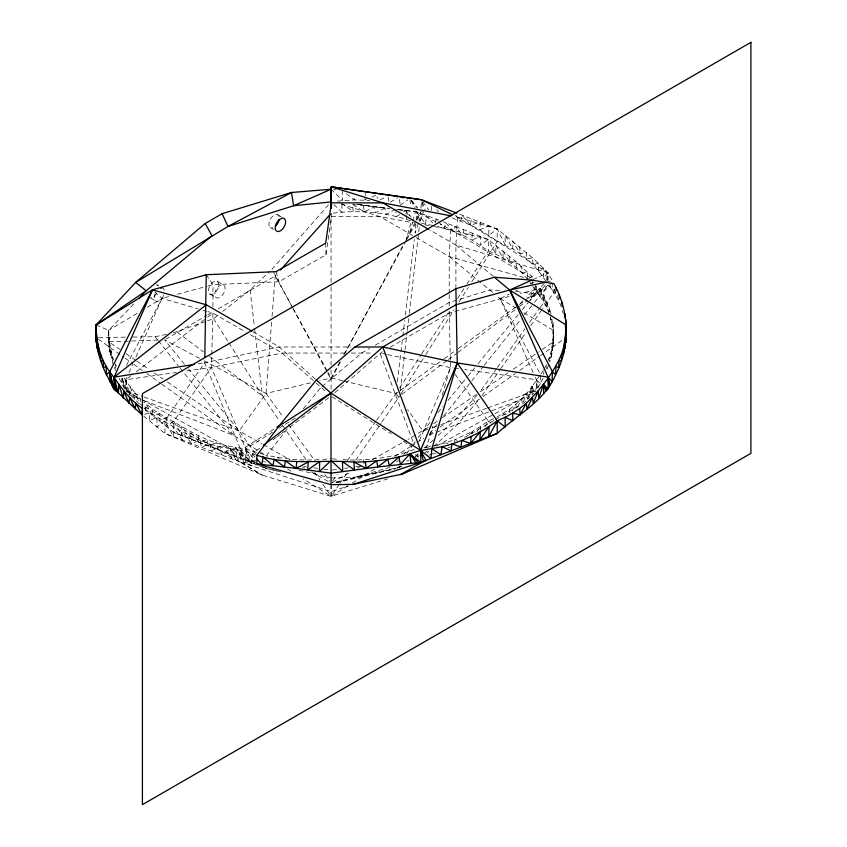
<?xml version="1.0" encoding="UTF-8"?>
<svg xmlns="http://www.w3.org/2000/svg" width="847" height="847" viewBox="0 0 847 847"><rect width="100%" height="100%" fill="white"/><g stroke="black" fill="none" stroke-linecap="round" stroke-linejoin="round"><path stroke-width="0.64" stroke-dasharray="4.24 3.18" d="M207.843 286.032L212.936 284.656L278.991 281.744L325.979 254.767L331.399 216.641L331.399 211.634M331.082 484.685L331.071 496.331L388.466 478.629M550.306 317.466L550.963 319.658L552.392 319.785L553.451 341.786L552.35 352.172L549.798 361.648M480.44 430.424L480.503 426.539L488.317 421.118L495.77 417.719M548.263 360.24L549.216 357.847L550.963 357.963C551.312 345.269 555.346 332.522 552.392 319.785M126.849 377.349L125.78 379.742L125.578 390.435L142.868 396.608M523.933 312.787L553.451 330.33L553.176 334.067L553.186 325.216L552.35 326.667L550.963 319.658L551.048 315.158M252.226 465.956L246.191 462.843L204.646 362.781L204.72 360.144M255.318 462.441L250.744 460.45L211.422 367.45L211.75 355.804M211.782 354.501L212.936 313.104L207.97 311.664M549.1 361.605L549.216 357.847L551.069 351.473M540.513 375.877L540.227 383.786L537.506 388.773L536.363 379.742L535.293 377.36M561.349 307.027L558.734 300.59L552.075 289.653L552.424 280.664L547.977 272.798L532.477 257.721L497.221 228.976L458.153 213.635M549.015 313.072L546.527 306.985L540.227 296.566L540.555 288.414L539.359 286.297M549.057 311.802L549.216 308.001L540.555 288.414L520.45 293.475M421.033 208.087L421.404 199.723M416.173 220.305L416.565 211.856L397.169 209.368M472.16 433.897L472.277 431.451L480.503 426.539L476.935 431.642M543.71 374.554L543.827 371.981M131.031 375.729L125.78 379.742L127.632 392.595L129.76 394.734L130.173 386.55L122.275 375.433M449.206 293.316L449.206 256.599L450.71 229.579L440.461 224.254M455.898 288.711L455.898 245.079L457.486 217.097L455.157 215.985M555.939 288.996L555.611 294.798L553.959 287.504L553.959 292.395L542.715 308.52M257.509 465.151L173.836 432.605L152.132 415.051L152.566 409.334L143.789 402.018M255.36 453.505L239.214 431.007L266.032 393.463L271.643 321.648M272.046 316.429L275.211 275.953L277.827 273.02M547.31 280.664L547.977 272.798L457.486 217.097L453.621 216.366M535.929 285.767L535.505 290.51L540.227 296.566M134.472 399.318L135.065 392.944L130.173 386.55L134.472 399.318L131.645 396.565M415.941 223.989L415.062 232.914L418.566 223.005L416.565 211.856L396.661 209.527M431.134 210.607L431.843 203.629M546.019 281.532C537.739 268.266 526.368 256.937 512.89 248.976C497.665 242.898 485.31 232.12 470.561 225.069L471.218 218.685M259.521 448.349L252.237 453.981L251.263 463.33L241.035 462.335L164.932 433.452L143.81 416.3M527.66 279.288C519.063 268.743 508.147 260.156 495.887 254.248C483.976 249.854 474.945 240.199 463.076 235.508L463.701 229.706L443.235 221.819M550.963 357.963L552.392 344.75L552.35 352.172L553.186 337.688L553.176 346.772L553.451 330.33L553.451 341.786L539.37 351.41M400.303 390.668L404.877 351.293M405.035 349.98L407.163 331.611M407.322 330.298L409.143 314.544M409.302 313.231L418.609 233.169M418.757 231.856L419.371 226.604M376.682 420.165L396.015 393.506L396.481 389.588M397.412 381.764L400.822 353.04M400.97 351.727L402.674 337.371M402.833 336.058L404.686 320.399M405.311 315.169L414.289 239.447M454.458 442.007L454.807 439.614L472.277 431.451L468.942 435.326M435.57 222.465L436.131 219.129L416.565 211.856L420.895 223.28L433.812 225.567M546.304 280.283L547.977 272.798L455.898 245.079L429.62 229.908M535.293 285.503L534.499 288.869L526.463 297.17M409.906 232.173L412.584 222.242M412.923 221.003L415.602 211.072M405.681 241.681L411.388 221.003C385.713 212.099 357.932 209.643 331.039 213.412M424.072 447.83L426.443 447.481L432.817 426.253M442.208 395.051L450.466 367.587L450.318 361.097M552.075 289.653L550.179 287.334L551.672 282.887M539.857 375.433L531.958 386.56L527.67 399.308L522.355 404.252M538.438 294.354L540.555 288.414L543.573 301.468L543.954 295.169L546.527 306.985L546.844 301.701L548.771 311.812M548.602 365.173L546.537 370.531L546.844 363.839L543.954 369.408M523.298 401.997L527.067 392.955L531.958 386.56L535.579 389.747M419.392 440.578L450.466 367.587L453.071 367.958M128.977 372.564L132.714 364.199M135.912 357.021L162.042 298.409L169.675 296.355M517.612 407.163L521.699 398.884L527.067 392.955L527.67 399.308L530.497 396.565M543.022 378.238L540.227 383.786L536.363 379.742L464.781 369.61M126.478 365.332L162.042 298.409L153.423 290.701M340.378 362.103L331.061 379.509L327.334 372.542M344.718 353.982L402.452 246.096M406.179 239.129L420.874 211.665L419.826 222.666L423.521 211.951L421.753 211.761M512.361 410.763L515.844 404.358L521.699 398.884L522.218 403.183M339.912 361.807L331.061 377.984L319.584 380.716M343.713 354.882L405.046 242.835M406.899 239.447L415.454 223.83M485.257 426.687L488.317 421.118L455.008 374.014M551.132 282.887L549.195 286.222L541.064 294.11M401.107 393.686L425.13 355.655M425.84 354.544L454.098 309.801M459.042 301.966L468.232 287.429M471.768 281.839L497.2 241.575L497.221 228.976L457.486 217.097M399.593 387.99L421.054 354.851M421.764 353.739L449.662 310.658M457.539 298.504L466.115 285.248M466.835 284.147L488.296 251.008L488.317 239.542L463.701 229.706M543.276 370.435L540.555 374.565L500.101 298.61L496.3 295.476M339.276 484.325L331.071 496.331L262.443 475.167L164.932 433.452L164.911 420.832L204.646 362.781L279.362 346.995L351.029 346.995M340.018 483.235L347.482 472.319M355.687 460.313L381.044 423.204M381.796 422.113L399.689 395.92M482.028 395.602L500.005 369.8M500.757 368.72L526.231 332.172M530.73 325.714L541.964 309.589M344.687 353.051L282.136 353.051L211.422 367.45L173.826 421.118L166.245 426.623L166.372 417.73L152.566 409.334M496.586 368.583L479.773 392.15L507.946 372.892M497.348 367.513L524.854 328.954M529.439 322.527L539.37 308.604M540.132 307.535L543.954 302.178L543.975 295.275L516.448 291.484M406.782 453.505L412.923 444.94M413.696 443.87L415.231 441.721M418.312 437.433L432.108 419.794M332.617 480.937L337.254 474.532M347.302 460.673L375.909 421.234M319.054 459.73C301.521 460.715 283.883 459.148 266.773 455.199L286.71 429.545L328.784 397.688M548.115 280.219L547.977 272.798L543.774 278.081L543.34 268.001L538.798 271.358L538.163 262.962L533.165 264.963L532.477 257.721L526.919 259.034L526.315 252.279L520.132 253.687L512.583 240.887L512.89 248.976L505.098 234.99L505.225 244.942L497.221 228.976L488.772 235.445L488.952 225.662L479.878 229.929L480.281 222.232L470.561 225.069L452.16 217.912M429.768 433.484L437.19 424.188M443.786 415.93L470.985 381.859M471.811 380.832L483.351 366.38M484.177 365.343L521.276 318.896M524.579 314.766L533.642 303.406M534.468 302.368L548.2 285.174L550.179 287.334M437.952 412.658L442.96 406.549M447.968 400.43L467.173 376.989M468.01 375.962L474.691 367.81M478.036 363.734L518.12 314.809M522.292 309.706L528.973 301.553M303.364 408.688L321.024 387.386M328.435 204.826L272.046 269.219L292.543 307.525M477.168 395.062L455.442 419.392L437.285 436.279M544.24 283.427L529.978 298.589L539.285 291.643L546.22 284.221M133.678 303.978L108.691 330.33L108.956 346.804L113.127 364.125C112.757 352.776 107.77 341.934 108.691 330.33L138.199 312.67M396.597 461.996L398.418 460.09M403.871 454.352L405.692 452.436L414.649 449.461M525.193 300.304L535.505 290.51L530.021 282.453M520.206 303.618L522.885 300.854M533.79 393.304L532.382 394.734L531.958 386.56L535.516 391.558M222.708 311.431L250.119 289.918L270.14 271.019M426.962 453.05L428.878 451.239M433.685 446.708L457.666 424.061L479.773 398.821L439.964 427.132M415.316 456.724L419.127 453.166M424.866 447.841L433.463 439.837M334.819 392.659L382.272 351.749M322.019 386.55L361.627 353.051L369.588 348.456M496.787 417.158L509.566 409.334L515.844 404.358L516.289 408.233M207.483 320.865L213.571 318.61L218.642 314.618M136.282 371.717L206.636 317.921M207.684 317.117L212.936 313.104L245.831 332.098M273.147 439.805L276.281 437.444M277.318 436.65L280.452 434.278M281.49 433.495L284.624 431.123M401.806 394.342L447.354 360.314M448.423 359.52L456.893 353.188M457.952 352.394L518.332 307.292M519.391 306.508L527.861 300.177M539.285 291.643L548.2 285.174M343.797 381.023L396.015 393.506L399.233 391.187M400.303 390.414L443.193 359.467M444.262 358.694L457.126 349.409M458.206 348.636L518.248 305.322M519.317 304.539L524.208 301.013M429.196 434.776L435.654 430.191M483.012 396.523L515.357 373.527M519.677 370.457L539.084 356.661M540.164 355.899L562.81 339.795M400.292 205.122L407.767 199.881M528.126 298.186L536.564 292.279L540.555 288.414L537.506 293.295L529.809 300.537L536.564 292.279L536.447 286.021M428.286 427.343L407.989 439.466M433.643 423.68L437.941 420.747M442.229 417.815L478.703 392.881M513.367 369.186L538.279 352.151M399.615 214.587L396.576 216.61L395.771 211.792M403.659 211.888L405.681 210.543L411.271 217.097M528.74 278.568L531.958 276.429L533.716 278.261M256.863 455.231L240.728 450.202L230.299 448.741L221.258 454.712L220.061 446.623C192.004 440.811 169.104 423.129 144.488 409.832M273.697 429.302L240.728 450.202L241.035 462.335L262.443 475.167L140.009 404.093M347.799 485.85L331.071 496.331L303.184 478.862M352.267 483.055L374.575 469.079M394.66 456.501L410.276 446.729M411.388 446.03L415.845 443.235M416.968 442.536L423.659 438.344M256.461 452.436L245.566 448.899L235.699 447.481L227.144 452.817L226.011 445.448C203.989 441.192 185.567 428.18 166.372 417.73L158.992 420.768L159.278 413.791L152.132 415.051L143.746 407.778M272.353 432.319L245.566 448.899L245.863 459.953L255.392 463.976M279.055 428.18L295.794 417.815M147.283 307.239L162.042 298.409L198.039 308.806M464.601 437.486L494.352 420.218M495.495 419.551L520.661 404.94M165.684 339.202L206.753 315.476M207.896 314.819L213.603 311.527M218.166 308.89L275.211 275.953L292.353 307.26M375.274 345.174L449.206 302.495L489.661 289.992L501.128 290.585M390.213 347.164L449.206 313.104L510.275 296.048M332.215 482.419L350.584 472.001M357.476 468.095L362.071 465.501M372.405 459.635L406.846 440.122M390.298 202.115L397.931 197.806M397.116 467.904L400.398 466.072M417.042 456.84L419.339 455.57M425.078 452.383L427.375 451.102M436.565 446.009L535.336 391.187M395.369 209.389L386.094 214.365L384.866 208.193L352.691 204.487L353.135 211.676L341.86 203.216M487.819 407.841L529.809 392.839L535.304 389.938M522.684 395.39L538.438 387.111L536.363 379.742L536.469 389.345M371.981 197.086L376.682 194.683L377.317 198.494M380.007 199.903L385.66 197.086M352.691 204.487L364.221 211.866L374.236 206.975L375.253 212.766L384.866 208.193L390.118 208.786M533.155 372.585L500.101 298.61L509.354 294.121M515.145 291.304L517.496 290.161M530.466 283.872L534.002 282.157M532.901 279.584L547.977 272.798M331.082 478.015L355.391 477.157L398.386 467.502L401.944 466.009M397.19 468.052L401.891 466.221M433.463 453.928L435.898 452.986M429.355 435.062L531.09 395.528M429.111 455.051L433.833 453.251M448.052 447.851L450.403 446.951M398.386 467.502L401.902 466.178M173.169 332.935L206.266 321.309M427.735 429.291L422.918 431.007L407.545 409.577M432.552 427.566L439.784 424.993M440.991 424.559L486.57 408.286M426.443 447.481L445.596 442.822L454.807 439.614L457.179 440.324M529.809 392.839L535.368 390.933M144.519 414.257L149.548 413.177L149.241 420.853L157.044 417.296L156.907 427.079L164.911 420.832L173.37 436.586L173.18 426.613L182.264 439.911L181.861 431.832L191.581 443.415L200.337 440.482L201.268 447.089L210.056 443.87L211.221 450.869L220.061 446.623L230.299 448.741L241.035 462.335L331.071 491.578L348.255 485.987M251.125 461.435L248.383 460.217L245.566 448.899L255.54 460.937L245.863 459.953L235.699 447.481L226.011 445.448L217.647 449.206L216.536 442.822L208.224 445.628L190.236 438.799L189.855 431.441L199.056 442.145L207.335 439.604L208.224 445.628L245.863 459.953L255.392 462.642M335.931 482.663L392.045 466.792M177.309 294.29L206.573 286.381M405.692 452.436C385.427 458.418 364.157 460.906 343.067 459.73M437.37 226.435L453.907 231.58L463.076 235.508L472.277 233.084L471.895 240.072L480.482 236.355L480.313 245.259L488.317 239.542L515.855 261.49L531.958 276.429L532.318 284.306M336.164 482.822L396.015 468.507L332.342 482.779M204.201 360.801L266.032 393.463L311.94 382.537M546.347 281.998L552.424 280.664M132.81 337.042L155.107 336.735L166.721 334.3M433.992 226.52L450.71 229.579L488.317 239.542L495.887 254.248L495.77 245.185L503.139 258.102L502.853 250.733L510 262.581L515.855 261.49L516.426 267.652L521.688 266.646L522.334 273.263L527.056 271.633L527.565 278.007M198.187 363.808L204.646 362.781M126.627 391.558L125.78 379.742L176.388 372.479M186.774 370.986L211.422 367.45M332.32 470.021L337.212 469.344M344.57 468.338L348.255 467.851M355.645 466.877L359.34 466.411M337.498 201.11L354.385 199.924L369.98 200.4M406.613 460.937L409.006 460.704M322.665 459.476L331.071 458.714M96.092 324.909L108.691 330.33L108.956 346.804L108.945 337.688L109.792 352.204L109.739 344.75L111.179 357.995L112.916 357.847L114.821 362.632M158.04 340.081L108.681 341.817L119.565 349.25M98.718 337.498L126.256 337.127M331.399 216.641L380.007 216.641L413.431 222.761M351.198 353.051L372.129 353.051M332.268 458.83L339.467 459.476M254.619 463.669L251.263 463.33L240.728 450.202L243.692 462.61L246.604 464.124M263.057 461.731L265.556 461.996M333.602 189.548L336.132 189.866M304.073 466.559L306.54 466.877M358.387 204.402L388.127 208.214M357.36 204.296L387.397 208.182M396.544 209.357L405.681 210.543L409.355 215.678M313.93 467.851L317.614 468.338M323.755 469.174L329.875 470.021M454.373 368.138L459.572 368.879M506.442 414.416L502.864 413.791L502.97 416.11M424.993 224.868L428.857 225.577M386.412 354.374L380.007 353.051L413.939 444.167M387.693 354.639L450.466 367.587L451.98 369.726M258.737 465.638L266.117 468.507L278.854 471.366M342.527 380.716L331.061 377.984L327.895 372.182M262.549 466.993L282.676 472.467M298.98 470.074L329.801 477.697M259.902 453.357L266.847 455.263M416.3 237.605L449.206 256.599L527.512 278.536M203.005 310.235L206.721 311.315M341.235 204.148L380.007 216.641L415.168 236.948M445.596 442.822L447.978 443.616M144.106 397.052L239.214 431.007L262.178 444.029M438.502 220.029L436.131 219.129L437.804 220.972M128.638 394.596L143.344 400.313M144.572 400.79L234.016 435.549L258.557 450.922M127.685 392.076L140.898 399.011M435.909 221.893L416.565 211.856L425.554 223.957L426.443 215.509L432.658 222.994M199.532 358.345L164.54 339.859L184.455 364.168M142.052 399.657L254.629 462.134M262.676 466.591L266.117 468.507M126.627 391.028L134.006 395.189M263.332 444.675L289.738 459.646M302.368 466.803L304.666 468.095M311.548 472.001L328.774 481.763M277.795 214.81L284.094 218.452M270.437 227.557L274.629 229.982M217.34 281.405A7.327 4.224 -60 0 1 215.011 292.755A7.327 4.224 -60 0 1 208.669 289.092A7.327 4.224 -60 0 1 217.34 281.405L223.629 285.047A7.327 4.224 -60 0 1 221.311 296.386A7.327 4.224 -60 0 1 214.969 292.723A7.327 4.224 -60 0 1 223.629 285.047M210.014 294.1L216.303 297.731M253.084 331.823L279.362 346.995L315.37 379.181M250.373 334.713L282.136 353.051L315.19 382.241M158.844 285.905L156.748 284.698A7.327 4.224 -60 0 1 157.574 285.46M150.47 297.996L155.721 301.024M500.101 298.61L515.992 308.054M450.71 229.579L531.852 278.303M332.013 396.798L391.198 433.749M403.49 441.425L411.303 446.305M259.669 451.62L267.483 456.512M287.557 469.079L290.913 471.176M364.072 198.749L366.105 200.093L365.713 196.726M126.087 353.707L135.88 360.399M136.97 361.14L148.934 369.324M154.376 373.04L163.069 378.98M167.42 381.955L239.214 431.007L188.606 369.228M98.241 339.065L124.107 357.445M125.187 358.207L132.725 363.564M133.805 364.337L142.423 370.457M146.732 373.516L160.739 383.479M161.819 384.242L234.016 435.549L178.939 366.582M491.175 423.172L488.317 421.118L488.327 424.94M277.255 457.348L279.182 458.767M177.034 332.119L203.396 351.812M209.717 356.545L262.443 395.92L279.595 421.023M346.444 193.73L354.385 199.924L354.152 195.964M449.206 256.599L492.509 292.342M455.898 245.079L493.346 276.397M316.164 383.098L326.942 392.616M136.251 400.959L139.797 404.263L140.454 398.895L135.065 392.944L139.321 403.13M333.813 204.498L342.05 212.195L341.892 204.498M331.061 189.241L342.675 200.517L342.474 190.639M252.237 453.981L256.863 459M455.601 215.149L460.863 220.908L461.795 215.032L470.561 225.069M438.64 221.893L444.484 228.33L445.596 222.719L453.907 231.58L454.797 226.244L463.076 235.508M411.473 200.284L417.74 207.875M436.777 209.738L438.418 211.782M155.107 336.735L157.574 339.827M158.4 340.854L178.124 365.555M266.032 393.463L283.067 416.925M288.488 424.4L314.809 460.662M324.877 474.532L329.515 480.937M422.865 201.755L428.709 209.876M396.015 393.506L399.858 398.863M411.335 200.443L416.3 207.653M282.58 425.395L306.455 460.313M314.661 472.319L319.88 479.963M322.866 484.325L331.071 496.331L331.071 485.829M236.588 456.417L235.699 447.481L243.576 459.074M206.245 274.724L212.936 284.656L212.936 306.635M231.231 458.545L230.299 448.741L238.61 461.393M213.571 318.61L228.224 341.807M228.923 342.908L262.443 395.92L254.534 327.874M119.12 378.249L124.636 388.784L122.413 378.44M292.977 308.414L327.26 371.018M152.132 415.051L146.287 404.368L145.716 409.535L143.958 405.988M407.968 214.725L405.681 210.543L406.073 214.344M293.168 308.689L326.72 371.388M411.113 200.675L414.734 207.547M235.699 447.481L241.236 458.185M115.298 363.839L116.452 366.073M230.299 448.741L236.154 460.44M531.958 386.56L534.499 392.595M114.366 367.344L115.605 370.552M422.24 201.999L425.152 209.961M551.069 314.036L549.216 308.001L549.798 311.887M562.387 310.51L563.414 313.993M276.048 271.643L278.991 281.744M417.169 454.077L418.227 457.825M125.78 379.742L129.76 394.734M122.497 378.228L125.261 389.218M557.644 295.487L558.734 300.59M388.138 197.086L389.207 202.729M421.827 202.168L422.886 208.288M122.212 378.334L123.704 387.111M399.382 199.458L400.102 203.989M550.571 317.064L550.963 319.658M363.501 459.773L364.115 464.58M363.501 205.736L364.221 211.866M250.119 289.918L254.375 326.561M365.332 193.36L365.586 195.604M406.2 215.614L406.592 219.415M410.033 199.606L410.753 206.912M198.442 435.813L199.056 442.145M190.924 436.459L191.581 443.415M509.566 409.334L509.841 412.754M509.566 256.175L510 262.581M519.666 246.657L520.132 253.687M115.351 364.951L115.51 368.318M121.714 378.524L121.904 383.797M415.898 453.939L415.972 456.364M325.693 243.142L325.979 254.767M450.286 359.806L449.206 310.743M111.063 351.484L111.179 357.995M449.206 294.629L449.206 306.032M331.039 218.674L331.05 285.82M331.05 287.133L331.061 365.036M331.061 370.075L331.061 391.325M163.048 288.329A7.327 4.235 -60 0 1 164.392 290.246M163.873 295.084A7.327 4.235 -60 0 1 156.229 301.246A7.327 4.235 -60 0 1 155.721 292.564M156.748 293.157A7.327 4.224 -60 0 1 150.501 297.721M279.139 216.726A7.358 4.246 -60 0 0 275.455 214.609L272.766 216.165A7.358 4.246 -60 0 0 268.912 224.19A7.358 4.246 -60 0 0 272.766 227.769M190.236 438.799L173.836 432.605L173.826 421.118L181.819 435.612L181.639 426.539L190.236 438.799"/><path stroke-width="1.27" d="M331.304 207.473L331.241 186.827L421.404 199.723L456.946 213.169M331.41 207.875L331.241 186.827L421.404 199.723L452.827 214.863M407.132 471.377L401.139 474.299L353.167 484.399L331.082 484.685L256.863 463.902L256.863 455.231L279.192 425.819L316.344 380.059L354.935 346.995L455.898 288.711L494.352 277.244L531.747 280.113L553.949 283.724C569.491 311.378 570.518 346.582 555.621 374.734C544.822 401.107 517.115 414.765 497.242 433.431L400.843 474.68M331.05 208.309L331.241 186.827L382.77 202.857L451.049 215.869M331.082 484.685L330.881 393.061L316.344 380.059M564.907 317.636L564.928 313.845M256.863 455.231C288.425 465.818 321.595 459.434 353.919 462.049C372.849 462.113 391.769 459.402 409.916 453.981C423.405 448.402 438.365 448.825 452.086 443.87C468.285 438.767 483.605 430.985 497.221 420.832C507.755 416.512 517.633 410.626 526.315 403.236C540.778 389.228 553.726 372.722 561.572 354.099L563.414 354.459C563.393 342.791 567.321 331.325 565.764 319.552M205.218 223.47L211.962 235.72L146.182 290.807L135.711 282.39L227.981 226.477L293.634 205.726L331.061 189.241L291.506 192.491L222.136 213.698L205.218 223.47L135.711 282.39L96.092 324.909C96.103 341.341 99.819 358.281 109.708 371.695C119.543 384.845 128.49 399.149 142.455 408.487L142 414.786L113.932 388.879L114.154 377.127L152.471 289.843L206.245 274.724L276.048 271.643L325.693 243.142L331.41 202.857L382.77 202.857L428.476 229.241M204.794 357.508L206.245 274.724M263.671 445.13L330.881 393.061L382.78 346.995L455.898 304.782L509.672 290.045L552.424 371.695L552.075 381.806L547.988 377.116L509.672 290.045L494.352 277.244M353.167 484.399L420.885 462.388L470.593 443.394L471.207 436.47M455.898 288.711L457.232 362.929L431.843 448.741L430.911 458.534L420.567 450.403L330.881 393.061L277.001 427.206M563.414 354.459L564.928 340.219L564.885 348.371L565.764 332.733L565.754 342.717L566.04 324.909L509.672 290.045L531.747 280.113M354.935 346.995L382.78 346.995L420.567 450.403L420.885 462.388L377.794 466.951L331.103 473.177L296.037 468.38L296.81 461.784M331.23 200.919L331.061 201.935L293.634 205.726L291.506 192.491L227.981 226.477L222.136 213.698M563.53 347.355L561.572 354.099L561.36 360.938L559.062 360.409L558.734 367.746L556.013 366.285L555.621 374.734L552.424 371.695M401.139 474.299L423.532 461.393L420.567 450.403L457.232 362.929L547.988 377.116L548.115 389.006L543.329 384.369L538.808 398.175L538.163 391.155L533.187 403.373L532.488 397.455L526.94 408.932L526.315 403.236L520.164 414.776L512.594 413.177L512.922 420.832L505.098 417.296L505.267 427.057L497.221 420.832L457.232 362.929L382.78 346.995M251.94 331.166L206.245 304.782L152.471 289.843L109.708 371.695L106.521 374.755L113.932 388.879L116.166 390.192M470.593 443.394L480.281 431.832L479.91 439.889L470.593 443.394L461.806 440.482L460.895 447.068L452.086 443.87L450.943 450.858L442.07 446.634L440.906 454.691L431.843 448.741M280.442 270.087L330.171 214.386M419.826 463.097L420.885 462.388L409.916 453.981L400.313 464.41L399.022 456.925L389.239 465.617L387.926 459.212L377.794 466.951L376.682 460.842L366.148 468.391L353.919 462.049L354.438 469.905L342.474 461.647L342.728 471.514L331.071 460.567L319.457 471.504L319.647 461.647L307.747 469.905L308.213 462.06L296.037 468.38L256.863 463.902M139.035 298.335L146.182 290.807L96.092 324.909C94.568 342.199 98.813 359.34 106.521 374.755L106.129 366.296L103.408 367.767L103.08 360.409L100.782 360.97L100.56 354.088L98.728 354.491L97.204 340.229L97.257 348.413L96.367 332.733L96.378 342.749L96.092 324.909L152.471 289.843M117.278 391.219L115.044 390.054L114.154 377.127L206.245 304.782M279.065 219.797L281.755 218.24A7.358 4.246 -60 0 1 284.677 225.81A7.358 4.246 -60 0 1 276.143 230.733A7.358 4.246 -60 0 1 279.065 219.797A7.358 4.246 -60 0 1 275.455 226.213M418.492 463.902L425.988 460.44L420.567 450.403M509.672 290.045L545.129 282.263M116.113 391.134L114.154 377.127L194.302 364.422M401.436 197.457L403.86 197.722M407.492 198.124L409.906 198.389M296.037 468.38L285.45 460.842L284.38 466.951L274.206 459.222L272.925 465.617L263.131 456.935L261.85 464.41L256.863 459M410.89 463.33L409.916 453.981L418.45 462.61M409.916 453.981L415.951 462.843M543.785 393.379L543.329 384.369L547.088 390.054M142 414.786L135.827 403.246L135.213 408.942L129.655 397.455L128.966 403.384L123.969 391.155L123.344 398.175L118.792 384.358L118.358 393.379L114.154 377.127M543.329 384.369L546.019 391.145M550.179 385.343L547.988 377.116L549.195 387.111M113.932 388.879L109.708 371.695L110.068 381.817M556.003 287.832L556.553 290.383M112.937 387.121L109.708 371.695L111.952 385.343M559.062 294.767L559.751 298.44M561.572 301.416L562.313 306.445M365.343 461.784L366.148 468.391M565.32 325.354L565.754 329.282L566.04 324.909L566.05 337.498M519.677 408.487L520.164 414.776M98.601 347.365L98.728 354.491M160.729 288.128A7.327 4.235 -60 0 1 161.978 288.001M488.963 426.613L488.814 436.565L479.91 439.889L488.963 426.613M497.221 420.832L488.814 436.565L497.242 433.431L497.221 420.832M750.908 42.35L142.402 393.664L142.402 804.65L750.908 453.336L750.908 42.35"/></g></svg>
